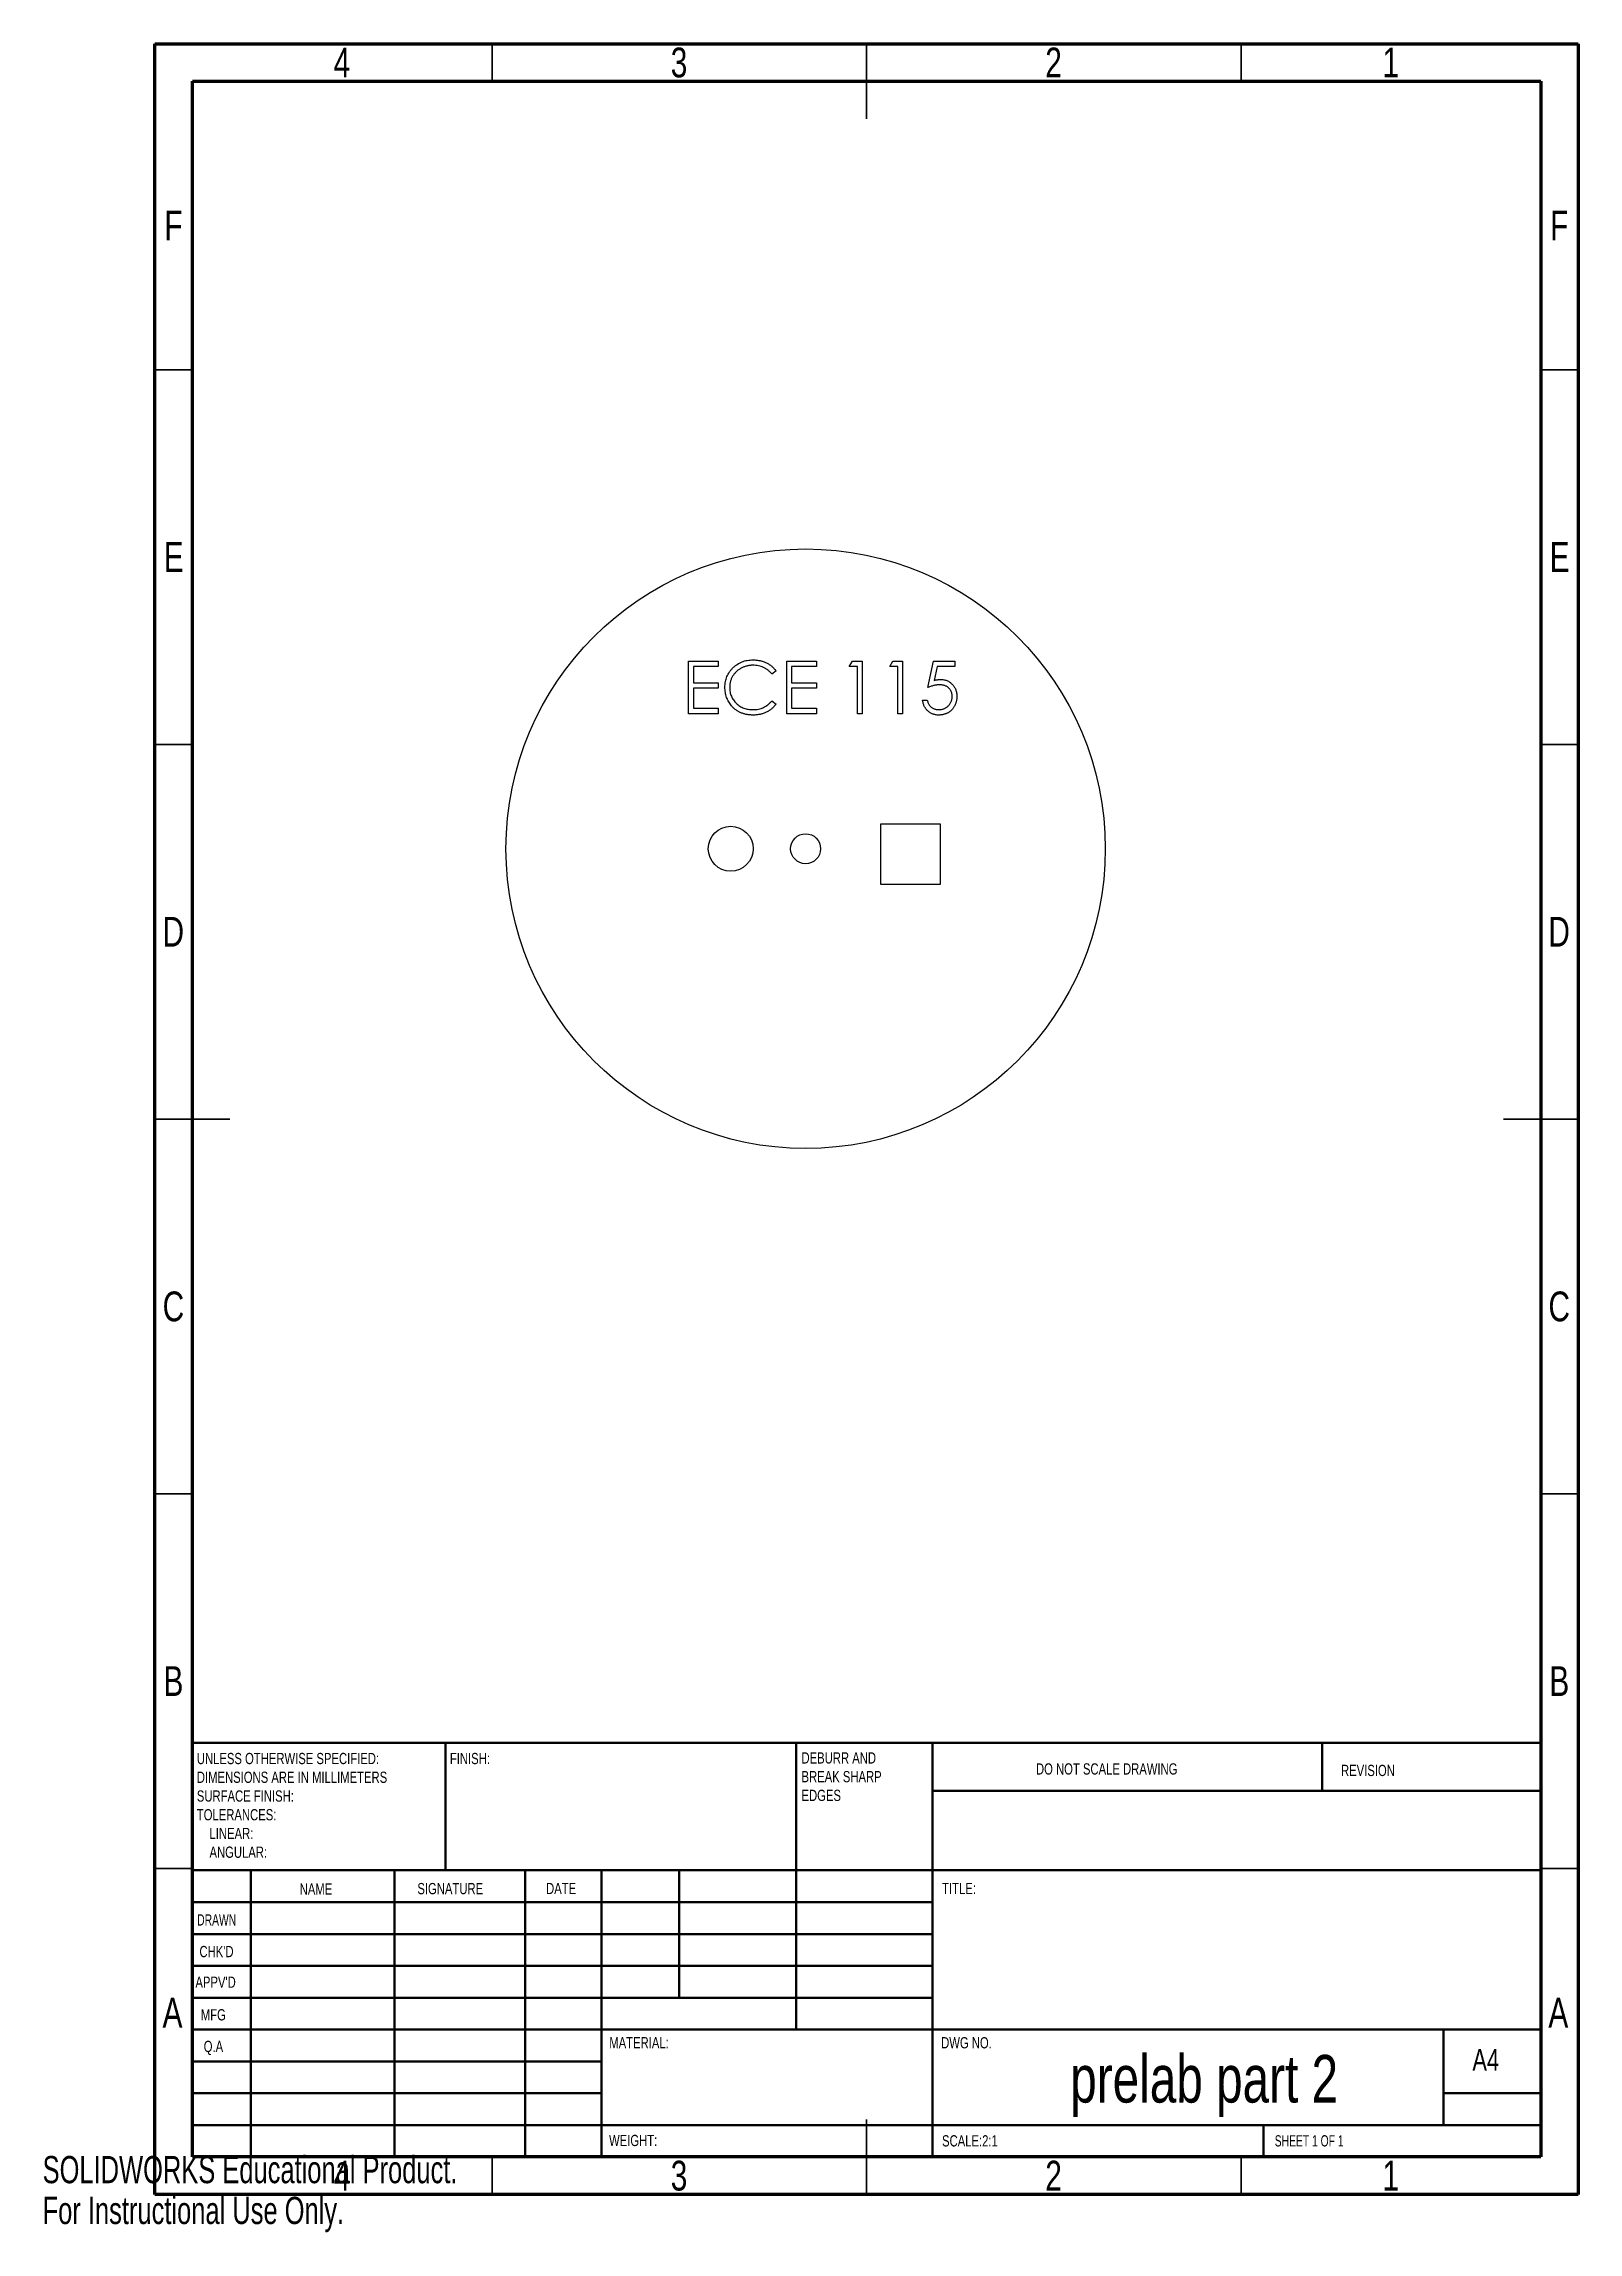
# Model space of a CAD drawing. Header units: millimetres. Extents: x 0 to 205, y 0 to 292.
import ezdxf

# ---------------------------------------------------------------- set-up
doc = ezdxf.new("R2010")
doc.units = ezdxf.units.MM
doc.styles.add('SLDTEXTSTYLE0', font='TXT', dxfattribs={"width": 0.75})
doc.styles.add('SLDTEXTSTYLE1', font='TXT', dxfattribs={"width": 0.686449})
doc.styles.add('SLDTEXTSTYLE2', font='TXT', dxfattribs={"width": 0.6875})
doc.styles.add('SLDTEXTSTYLE3', font='TXT', dxfattribs={"width": 0.7})

# ---------------------------------------------------------------- blocks, each defined once
blk = doc.blocks.new('SW_NOTE_0')
at = {"color": 0, "linetype": 'Continuous', "lineweight": 0, "char_height": 1.5, "attachment_point": 1, "style": 'SLDTEXTSTYLE0'}
for s, insert in [('UNLESS OTHERWISE SPECIFIED:', (0, 1.93)), ('DIMENSIONS ARE IN MILLIMETERS', (0, -0.57)), ('TOLERANCES:', (0, -5.57)), ('SURFACE FINISH:', (0, -3.07)), ('LINEAR:', (1.69, -8.07)), ('ANGULAR:', (1.69, -10.57))]:
    blk.add_mtext(s, dxfattribs=dict(at, insert=insert))
blk = doc.blocks.new('SW_NOTE_0_1')
at = {"color": 0, "linetype": 'Continuous', "lineweight": 0, "char_height": 1.5, "attachment_point": 1, "style": 'SLDTEXTSTYLE0'}
for s, insert in [('DEBURR AND', (0, 1.93)), ('BREAK SHARP', (0, -0.57)), ('EDGES', (0, -3.07))]:
    blk.add_mtext(s, dxfattribs=dict(at, insert=insert))

msp = doc.modelspace()

# ---------------------------------------------------------------- linework, layer by layer
at = {"color": 7, "linetype": 'Continuous', "lineweight": 70}
for p, q in [((15, 5), (15, 292)), ((15, 292), (205, 292)), ((205, 292), (205, 5)), ((20, 10), (20, 287)), ((20, 287), (200, 287)), ((200, 287), (200, 10)), ((200, 10), (20, 10)), ((205, 5), (15, 5))]:
    msp.add_line(p, q, dxfattribs=at)
at = {"color": 7, "linetype": 'Continuous', "lineweight": 35}
for p, q in [((60, 287), (60, 292)), ((110, 292), (110, 282)), ((110, 287), (110, 292)), ((160, 287), (160, 292)), ((20, 248.5), (15, 248.5)), ((200, 248.5), (205, 248.5)), ((20, 198.5), (15, 198.5)), ((200, 198.5), (205, 198.5)), ((15, 148.5), (25, 148.5)), ((20, 148.5), (15, 148.5)), ((205, 148.5), (195, 148.5)), ((200, 148.5), (205, 148.5)), ((20, 98.5), (15, 98.5)), ((200, 98.5), (205, 98.5)), ((20, 48.5), (15, 48.5)), ((200, 48.5), (205, 48.5)), ((110, 5), (110, 15)), ((60, 10), (60, 5)), ((110, 10), (110, 5)), ((160, 10), (160, 5))]:
    msp.add_line(p, q, dxfattribs=at)
at = {"color": 7, "linetype": 'Continuous', "lineweight": 25}
for p, q in [((86.24, 209.6), (90.19, 209.6)), ((86.24, 202.6), (86.24, 209.6)), ((86.87, 208.88), (86.87, 206.73)), ((90.19, 208.88), (86.87, 208.88)), ((90.19, 209.6), (90.19, 208.88)), ((97.91, 208.31), (97.36, 207.89)), ((99.35, 209.6), (103.3, 209.6)), ((99.35, 202.6), (99.35, 209.6)), ((99.97, 208.88), (99.97, 206.73)), ((103.3, 208.88), (99.97, 208.88)), ((103.3, 209.6), (103.3, 208.88)), ((107.69, 208.88), (108.1, 209.6)), ((108.77, 208.88), (107.69, 208.88)), ((108.1, 209.6), (109.4, 209.6)), ((108.77, 202.6), (108.77, 208.88)), ((109.4, 209.6), (109.4, 202.6)), ((113.08, 208.88), (113.49, 209.6)), ((114.15, 208.88), (113.08, 208.88)), ((113.49, 209.6), (114.78, 209.6)), ((114.15, 202.6), (114.15, 208.88)), ((114.78, 209.6), (114.78, 202.6)), ((118.19, 206.1), (118.91, 209.6)), ((118.91, 209.6), (121.78, 209.6)), ((119.4, 208.88), (119.02, 207.04)), ((121.78, 208.88), (119.4, 208.88)), ((121.78, 209.6), (121.78, 208.88)), ((86.87, 206.73), (90.19, 206.73)), ((86.87, 206.01), (86.87, 203.32)), ((90.19, 206.01), (86.87, 206.01)), ((90.19, 206.73), (90.19, 206.01)), ((99.97, 206.73), (103.3, 206.73)), ((99.97, 206.01), (99.97, 203.32)), ((103.3, 206.01), (99.97, 206.01)), ((103.3, 206.73), (103.3, 206.01)), ((90.19, 202.6), (86.24, 202.6)), ((86.87, 203.32), (90.19, 203.32)), ((90.19, 203.32), (90.19, 202.6)), ((97.36, 204.3), (97.91, 203.89)), ((103.3, 202.6), (99.35, 202.6)), ((99.97, 203.32), (103.3, 203.32)), ((103.3, 203.32), (103.3, 202.6)), ((109.4, 202.6), (108.77, 202.6)), ((114.78, 202.6), (114.15, 202.6)), ((117.47, 204.39), (118.1, 204.39)), ((119.86, 187.86), (111.86, 187.86)), ((111.86, 187.86), (111.86, 179.86)), ((119.86, 179.86), (119.86, 187.86)), ((111.86, 179.86), (119.86, 179.86))]:
    msp.add_line(p, q, dxfattribs=at)
at = {"color": 7, "linetype": 'Continuous', "lineweight": 50}
for p, q in [((20, 65.25), (200, 65.25)), ((20, 65.25), (20, 10)), ((53.8, 48.25), (53.8, 65.25)), ((100.6, 65.25), (100.6, 27)), ((118.8, 65.25), (118.8, 10)), ((170.8, 58.88), (170.8, 65.25)), ((200, 58.88), (118.8, 58.88)), ((200, 48.25), (20, 48.25)), ((27.8, 48.25), (27.8, 10)), ((46.99, 48.25), (46.99, 10)), ((64.4, 48.25), (64.4, 10)), ((74.6, 10), (74.6, 48.25)), ((85, 31.25), (85, 48.25)), ((118.8, 44), (20, 44)), ((118.8, 39.75), (20, 39.75)), ((118.8, 35.5), (20, 35.5)), ((118.8, 31.25), (20, 31.25)), ((74.6, 27), (20, 27)), ((74.6, 27), (200, 27)), ((187, 14.25), (187, 27)), ((74.6, 22.75), (20, 22.75)), ((74.6, 18.5), (20, 18.5)), ((200, 18.5), (187, 18.5)), ((20, 14.25), (200, 14.25)), ((163, 10), (163, 14.25))]:
    msp.add_line(p, q, dxfattribs=at)
at = {"color": 7, "linetype": 'Continuous', "lineweight": 25}
for centre, radius in [((101.86, 184.58), 40), ((91.86, 184.58), 3), ((101.86, 184.58), 2)]:
    msp.add_circle(centre, radius, dxfattribs=at)
for points, knots in [([(91.09, 206.14), (91.09, 206.26), (91.1, 206.51), (91.15, 206.88), (91.23, 207.22), (91.35, 207.56), (91.5, 207.87), (91.69, 208.18), (91.91, 208.46), (92.16, 208.73), (92.44, 208.98), (92.73, 209.19), (93.04, 209.37), (93.37, 209.52), (93.72, 209.64), (94.08, 209.72), (94.46, 209.77), (94.72, 209.77), (94.86, 209.78)], [0, 0, 0, 0, 0.064558, 0.127014, 0.187955, 0.248014, 0.307748, 0.368235, 0.42947, 0.492743, 0.556258, 0.618217, 0.679655, 0.741246, 0.803415, 0.866815, 0.932328, 1, 1, 1, 1]), ([(94.82, 209.06), (94.75, 209.06), (94.61, 209.06), (94.4, 209.04), (94.2, 209.01), (94, 208.96), (93.8, 208.91), (93.61, 208.84), (93.42, 208.76), (93.24, 208.66), (93.06, 208.56), (92.9, 208.45), (92.74, 208.33), (92.6, 208.2), (92.46, 208.06), (92.33, 207.91), (92.22, 207.76), (92.11, 207.6), (92.02, 207.43), (91.94, 207.25), (91.87, 207.07), (91.82, 206.88), (91.77, 206.69), (91.74, 206.5), (91.72, 206.3), (91.72, 206.16), (91.72, 206.09)], [0, 0, 0, 0, 0.043955, 0.087502, 0.130463, 0.172752, 0.215403, 0.25765, 0.300153, 0.343121, 0.385925, 0.427686, 0.468818, 0.509492, 0.549883, 0.58998, 0.630405, 0.670869, 0.711384, 0.751627, 0.791776, 0.832459, 0.873319, 0.914543, 0.956924, 1, 1, 1, 1]), ([(97.36, 207.89), (97.32, 207.94), (97.24, 208.03), (97.12, 208.16), (96.99, 208.28), (96.85, 208.4), (96.71, 208.5), (96.56, 208.6), (96.41, 208.68), (96.19, 208.79), (95.91, 208.9), (95.56, 208.99), (95.19, 209.05), (94.94, 209.06), (94.82, 209.06)], [0, 0, 0, 0, 0.0631633, 0.1254749, 0.1871212, 0.2482943, 0.3092949, 0.3698501, 0.4309734, 0.492456, 0.616148, 0.7408437, 0.8681826, 1, 1, 1, 1]), ([(94.86, 209.78), (94.94, 209.78), (95.1, 209.77), (95.33, 209.76), (95.56, 209.72), (95.78, 209.68), (96, 209.63), (96.21, 209.56), (96.42, 209.48), (96.62, 209.39), (96.81, 209.29), (97, 209.18), (97.17, 209.06), (97.34, 208.93), (97.49, 208.79), (97.64, 208.64), (97.78, 208.48), (97.87, 208.37), (97.91, 208.31)], [0, 0, 0, 0, 0.068548, 0.135683, 0.201215, 0.265682, 0.329267, 0.392395, 0.45507, 0.517127, 0.57879, 0.63974, 0.700192, 0.759806, 0.819628, 0.879355, 0.939512, 1, 1, 1, 1]), ([(91.98, 203.64), (91.91, 203.73), (91.77, 203.9), (91.59, 204.18), (91.43, 204.48), (91.31, 204.78), (91.21, 205.1), (91.14, 205.44), (91.1, 205.78), (91.09, 206.02), (91.09, 206.14)], [0, 0, 0, 0, 0.124329, 0.247156, 0.36878, 0.490734, 0.613614, 0.738958, 0.867311, 1, 1, 1, 1]), ([(91.72, 206.09), (91.72, 205.99), (91.73, 205.78), (91.77, 205.49), (91.84, 205.2), (91.94, 204.93), (92.06, 204.67), (92.22, 204.43), (92.4, 204.19), (92.61, 203.98), (92.84, 203.78), (93.08, 203.61), (93.34, 203.46), (93.62, 203.34), (93.91, 203.25), (94.21, 203.18), (94.53, 203.14), (94.75, 203.14), (94.86, 203.14)], [0, 0, 0, 0, 0.0643232, 0.1262901, 0.1867265, 0.2461464, 0.3055756, 0.3654294, 0.4263263, 0.4888399, 0.551725, 0.6139186, 0.6754838, 0.7373339, 0.800229, 0.8645023, 0.9310407, 1, 1, 1, 1]), ([(119.74, 206.46), (119.68, 206.46), (119.57, 206.45), (119.4, 206.44), (119.22, 206.41), (119.03, 206.37), (118.83, 206.32), (118.63, 206.25), (118.41, 206.18), (118.27, 206.13), (118.19, 206.1)], [0, 0, 0, 0, 0.102203, 0.211023, 0.3251, 0.446502, 0.573788, 0.708901, 0.850358, 1, 1, 1, 1]), ([(119.02, 207.04), (119.1, 207.06), (119.24, 207.1), (119.45, 207.14), (119.65, 207.17), (119.79, 207.17), (119.85, 207.17)], [0, 0, 0, 0, 0.275068, 0.532901, 0.773973, 1, 1, 1, 1]), ([(122.05, 204.88), (122.05, 204.83), (122.05, 204.71), (122.03, 204.55), (122.01, 204.38), (121.97, 204.22), (121.93, 204.06), (121.87, 203.91), (121.81, 203.76), (121.73, 203.61), (121.65, 203.47), (121.56, 203.34), (121.46, 203.22), (121.36, 203.1), (121.25, 202.99), (121.13, 202.9), (121, 202.81), (120.87, 202.73), (120.73, 202.65), (120.59, 202.59), (120.44, 202.54), (120.28, 202.49), (120.12, 202.46), (119.96, 202.44), (119.78, 202.42), (119.67, 202.42), (119.61, 202.42)], [0, 0, 0, 0, 0.0440145, 0.0874341, 0.1301184, 0.1725537, 0.2145548, 0.2562981, 0.2984382, 0.340849, 0.3827152, 0.423924, 0.4642462, 0.5040737, 0.5438619, 0.5835667, 0.6230943, 0.6632291, 0.7035513, 0.7439379, 0.7845413, 0.8257501, 0.8677574, 0.9107452, 0.9549144, 1, 1, 1, 1]), ([(119.65, 203.14), (119.71, 203.14), (119.82, 203.14), (120, 203.17), (120.17, 203.2), (120.33, 203.26), (120.48, 203.33), (120.63, 203.42), (120.77, 203.52), (120.9, 203.64), (121.02, 203.77), (121.13, 203.91), (121.22, 204.06), (121.3, 204.21), (121.35, 204.38), (121.39, 204.55), (121.42, 204.73), (121.42, 204.85), (121.42, 204.91)], [0, 0, 0, 0, 0.064207, 0.126425, 0.18768, 0.248216, 0.308305, 0.369661, 0.431699, 0.495947, 0.559758, 0.622295, 0.683911, 0.745092, 0.80674, 0.869087, 0.93329, 1, 1, 1, 1]), ([(121.42, 204.91), (121.42, 204.97), (121.42, 205.08), (121.4, 205.24), (121.36, 205.39), (121.31, 205.53), (121.25, 205.67), (121.17, 205.8), (121.07, 205.92), (120.96, 206.03), (120.85, 206.13), (120.72, 206.22), (120.57, 206.29), (120.43, 206.35), (120.27, 206.4), (120.1, 206.43), (119.92, 206.45), (119.8, 206.46), (119.74, 206.46)], [0, 0, 0, 0, 0.065351, 0.127916, 0.18836, 0.247216, 0.30563, 0.36377, 0.422661, 0.482687, 0.5433, 0.604118, 0.664965, 0.727413, 0.791468, 0.858055, 0.927037, 1, 1, 1, 1]), ([(119.85, 207.17), (119.93, 207.17), (120.08, 207.17), (120.31, 207.14), (120.52, 207.09), (120.72, 207.02), (120.92, 206.93), (121.1, 206.81), (121.27, 206.68), (121.43, 206.53), (121.58, 206.37), (121.7, 206.19), (121.81, 206), (121.9, 205.8), (121.97, 205.59), (122.02, 205.36), (122.05, 205.13), (122.05, 204.97), (122.05, 204.88)], [0, 0, 0, 0, 0.065808, 0.129394, 0.190894, 0.251281, 0.310815, 0.370371, 0.430768, 0.492881, 0.555104, 0.616067, 0.677256, 0.73826, 0.800762, 0.864778, 0.931045, 1, 1, 1, 1]), ([(94.86, 202.42), (94.79, 202.42), (94.64, 202.42), (94.42, 202.44), (94.21, 202.46), (94, 202.49), (93.8, 202.53), (93.6, 202.59), (93.41, 202.65), (93.23, 202.72), (93.05, 202.8), (92.88, 202.89), (92.71, 203), (92.55, 203.1), (92.4, 203.22), (92.25, 203.35), (92.11, 203.49), (92.02, 203.59), (91.98, 203.64)], [0, 0, 0, 0, 0.069663, 0.13775, 0.203917, 0.26878, 0.332414, 0.394754, 0.45618, 0.516996, 0.577396, 0.637198, 0.696999, 0.756756, 0.816554, 0.876948, 0.938132, 1, 1, 1, 1]), ([(94.86, 203.14), (94.98, 203.14), (95.22, 203.15), (95.58, 203.2), (95.91, 203.29), (96.24, 203.42), (96.54, 203.59), (96.83, 203.79), (97.11, 204.03), (97.28, 204.21), (97.36, 204.3)], [0, 0, 0, 0, 0.128515, 0.252949, 0.374755, 0.49594, 0.617181, 0.740909, 0.867811, 1, 1, 1, 1]), ([(97.91, 203.89), (97.87, 203.83), (97.78, 203.72), (97.64, 203.55), (97.48, 203.4), (97.33, 203.26), (97.16, 203.13), (96.98, 203.01), (96.8, 202.9), (96.61, 202.8), (96.41, 202.71), (96.21, 202.63), (96, 202.57), (95.78, 202.51), (95.56, 202.47), (95.33, 202.44), (95.1, 202.42), (94.94, 202.42), (94.86, 202.42)], [0, 0, 0, 0, 0.061674, 0.123053, 0.183475, 0.243727, 0.304279, 0.364863, 0.425946, 0.487391, 0.54922, 0.611144, 0.673529, 0.736961, 0.800785, 0.866013, 0.932101, 1, 1, 1, 1]), ([(119.61, 202.42), (119.54, 202.42), (119.4, 202.42), (119.2, 202.45), (119.01, 202.49), (118.82, 202.55), (118.65, 202.63), (118.48, 202.73), (118.32, 202.84), (118.17, 202.97), (118.03, 203.11), (117.91, 203.26), (117.8, 203.43), (117.7, 203.6), (117.62, 203.78), (117.56, 203.98), (117.51, 204.18), (117.49, 204.32), (117.47, 204.39)], [0, 0, 0, 0, 0.0654211, 0.1287084, 0.1902361, 0.2507244, 0.3106372, 0.3707664, 0.4316147, 0.493523, 0.5558835, 0.6173424, 0.678668, 0.7407114, 0.8029854, 0.8668026, 0.9323472, 1, 1, 1, 1]), ([(118.1, 204.39), (118.12, 204.33), (118.15, 204.2), (118.21, 204.02), (118.29, 203.86), (118.39, 203.71), (118.5, 203.59), (118.63, 203.48), (118.77, 203.38), (118.94, 203.29), (119.11, 203.22), (119.28, 203.17), (119.46, 203.14), (119.59, 203.14), (119.65, 203.14)], [0, 0, 0, 0, 0.094687, 0.181994, 0.264377, 0.34218, 0.418618, 0.496509, 0.577369, 0.661511, 0.746733, 0.831258, 0.915206, 1, 1, 1, 1])]:
    msp.add_open_spline(points, degree=3, knots=knots, dxfattribs=at)

# ---------------------------------------------------------------- block references
at = {"color": 7, "linetype": 'Continuous', "lineweight": 0}
for name, p in [('SW_NOTE_0', (20.59, 61.99)), ('SW_NOTE_0_1', (101.31, 62.07))]:
    msp.add_blockref(name, p, dxfattribs=at)

# ---------------------------------------------------------------- texts
for s, insert, char_height, attachment_point, style in [('4', (39.96, 291.49), 3.97, 2, 'SLDTEXTSTYLE0'), ('3', (84.96, 291.49), 3.97, 2, 'SLDTEXTSTYLE0'), ('2', (134.96, 291.49), 3.97, 2, 'SLDTEXTSTYLE0'), ('1', (179.96, 291.49), 3.97, 2, 'SLDTEXTSTYLE0'), ('F', (17.46, 269.74), 3.97, 2, 'SLDTEXTSTYLE0'), ('F', (202.46, 269.74), 3.97, 2, 'SLDTEXTSTYLE0'), ('E', (17.51, 225.49), 3.97, 2, 'SLDTEXTSTYLE0'), ('E', (202.51, 225.49), 3.97, 2, 'SLDTEXTSTYLE0'), ('D', (17.45, 175.49), 3.97, 2, 'SLDTEXTSTYLE0'), ('D', (202.45, 175.49), 3.97, 2, 'SLDTEXTSTYLE0'), ('C', (17.46, 125.49), 3.97, 2, 'SLDTEXTSTYLE0'), ('C', (202.46, 125.49), 3.97, 2, 'SLDTEXTSTYLE0'), ('B', (17.47, 75.49), 3.97, 2, 'SLDTEXTSTYLE0'), ('B', (202.47, 75.49), 3.97, 2, 'SLDTEXTSTYLE0'), ('FINISH:', (54.37, 63.92), 1.5, 1, 'SLDTEXTSTYLE0'), ('DO NOT SCALE DRAWING', (132.61, 62.53), 1.5, 1, 'SLDTEXTSTYLE0'), ('REVISION', (173.33, 62.33), 1.5, 1, 'SLDTEXTSTYLE0'), ('NAME', (34.32, 46.5), 1.5, 1, 'SLDTEXTSTYLE0'), ('SIGNATURE', (50.03, 46.56), 1.5, 1, 'SLDTEXTSTYLE0'), ('DATE', (67.21, 46.58), 1.5, 1, 'SLDTEXTSTYLE0'), ('TITLE:', (120.09, 46.58), 1.5, 1, 'SLDTEXTSTYLE0'), ('DRAWN', (20.64, 42.38), 1.5, 1, 'SLDTEXTSTYLE1'), ("CHK'D", (20.94, 38.16), 1.5, 1, 'SLDTEXTSTYLE0'), ("APPV'D", (20.4, 34.07), 1.5, 1, 'SLDTEXTSTYLE0'), ('A', (17.34, 31.24), 3.97, 2, 'SLDTEXTSTYLE0'), ('MFG', (21.12, 29.72), 1.5, 1, 'SLDTEXTSTYLE0'), ('A', (202.34, 31.24), 3.97, 2, 'SLDTEXTSTYLE0'), ('Q.A', (21.51, 25.5), 1.5, 1, 'SLDTEXTSTYLE0'), ('MATERIAL:', (75.65, 25.99), 1.5, 1, 'SLDTEXTSTYLE0'), ('DWG NO.', (119.95, 25.99), 1.5, 1, 'SLDTEXTSTYLE0'), ('prelab part 2', (155.06, 23.61), 6.35, 2, 'SLDTEXTSTYLE0'), ('A4', (190.87, 24.41), 2.91, 1, 'SLDTEXTSTYLE0'), ('WEIGHT:', (75.62, 12.95), 1.499, 1, 'SLDTEXTSTYLE0'), ('SCALE:2:1', (120.07, 12.9), 1.5, 1, 'SLDTEXTSTYLE0'), ('SHEET 1 OF 1', (164.48, 12.9), 1.5, 1, 'SLDTEXTSTYLE2'), ('4', (39.96, 9.49), 3.97, 2, 'SLDTEXTSTYLE0'), ('3', (84.96, 9.49), 3.97, 2, 'SLDTEXTSTYLE0'), ('2', (134.96, 9.49), 3.97, 2, 'SLDTEXTSTYLE0'), ('1', (179.96, 9.49), 3.97, 2, 'SLDTEXTSTYLE0')]:
    msp.add_mtext(s, dxfattribs=dict(at, insert=insert, char_height=char_height, attachment_point=attachment_point, style=style))
at = {"color": 7, "linetype": 'Continuous', "char_height": 3.633, "attachment_point": 1, "style": 'SLDTEXTSTYLE3'}
for s, insert in [('SOLIDWORKS Educational Product.', (0, 10.13)), ('For Instructional Use Only.', (0, 4.68))]:
    msp.add_mtext(s, dxfattribs=dict(at, insert=insert))

doc.saveas('drawing.dxf')
